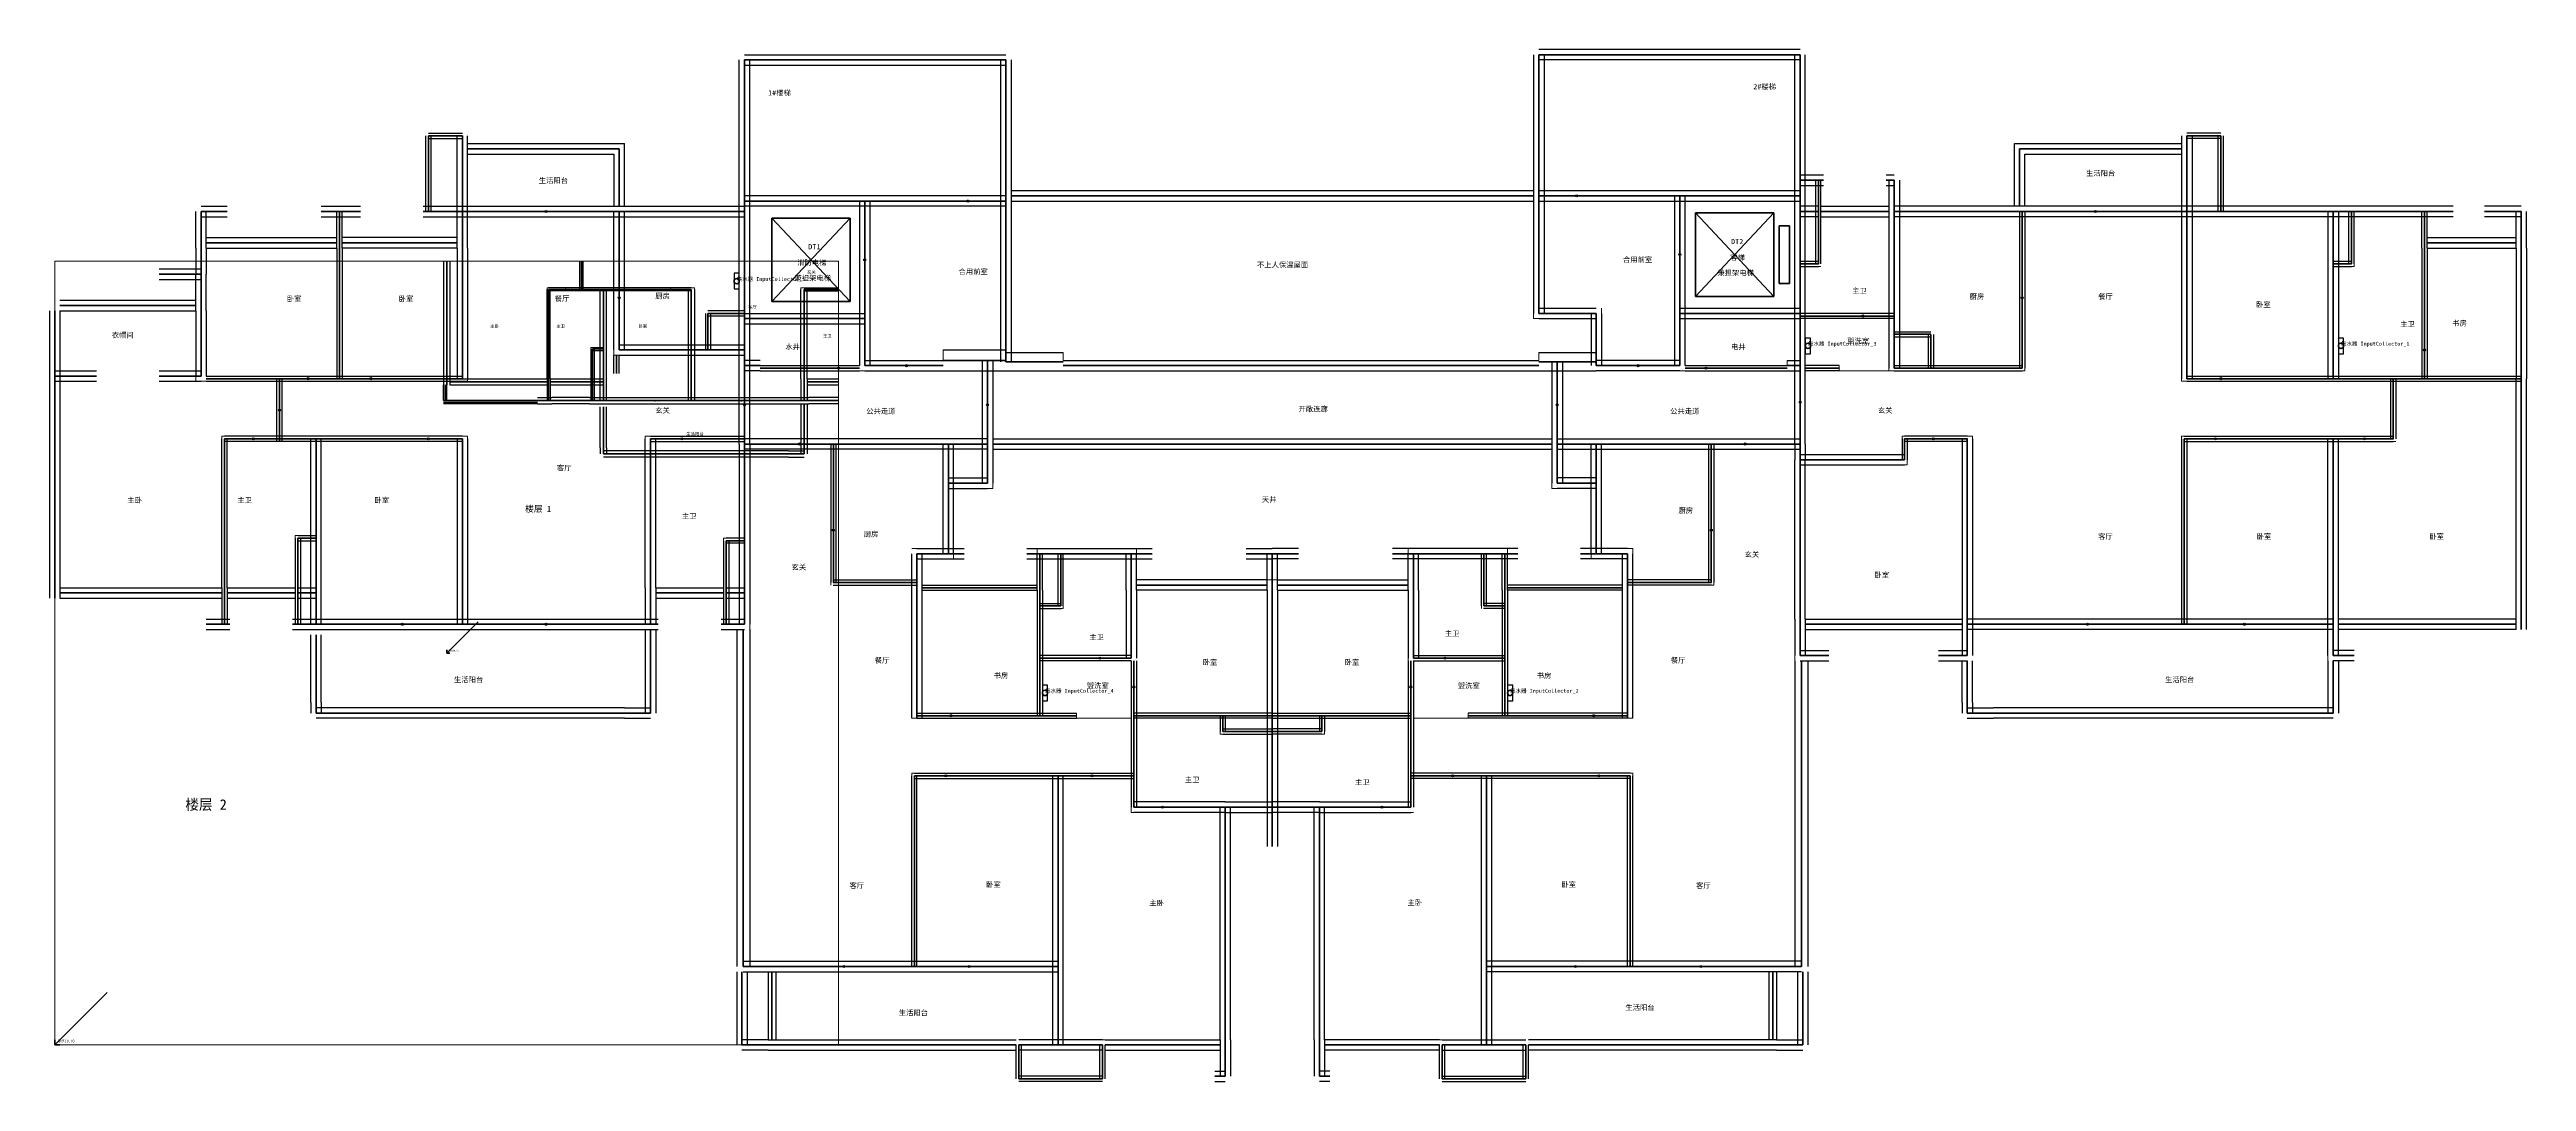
# Paper-space layout '楼层 2' of a CAD drawing. Header units: metres. Extents: x -2 to 946, y -14 to 381.
# The model-space entities are those that its viewports show. They can reach past a viewport. Long polylines and large blocks are cut down to what shows.
import ezdxf

# ---------------------------------------------------------------- set-up
doc = ezdxf.new("R2010")
doc.units = ezdxf.units.M
for name, color, linetype in [('COLLECTORS', 6, 'Continuous'), ('DOORS', 2, 'Continuous'), ('HEATING_PIPES', 5, 'Continuous'), ('ROOMS', 4, 'Continuous'), ('TEXT', 7, 'Continuous'), ('WALLS', 1, 'Continuous')]:
    doc.layers.add(name, color=color, linetype=linetype)

# ---------------------------------------------------------------- blocks, each defined once
blk = doc.blocks.new('FLOOR_2')
at = {"color": 2, "lineweight": 35}
for q in [(0, 2), (2, 0)]:
    blk.add_line((0, 0), q, dxfattribs=at)
at = {"layer": 'COLLECTORS', "lineweight": 25}
for p, q in [((262, 295.34), (260.01, 295.34)), ((260.01, 295.34), (260.01, 289.34)), ((262, 289.34), (262, 295.34)), ((260.01, 289.34), (262, 289.34)), ((671.99, 270.57), (670, 270.57)), ((670, 270.57), (670, 264.57)), ((671.99, 264.57), (671.99, 270.57)), ((875.99, 270.57), (874, 270.57)), ((874, 270.57), (874, 264.57)), ((875.99, 264.57), (875.99, 270.57)), ((670, 264.57), (671.99, 264.57)), ((874, 264.57), (875.99, 264.57)), ((379.99, 137.71), (378, 137.71)), ((378, 137.71), (378, 131.72)), ((379.99, 131.72), (379.99, 137.71)), ((557.99, 137.71), (556, 137.71)), ((556, 137.71), (556, 131.72)), ((557.99, 131.72), (557.99, 137.71)), ((378, 131.72), (379.99, 131.72)), ((556, 131.72), (557.99, 131.72))]:
    blk.add_line(p, q, dxfattribs=at)
at = {"layer": 'COLLECTORS', "lineweight": 35}
for centre in [(261, 292.34), (671, 267.57), (875, 267.57), (379, 134.72), (557, 134.72)]:
    blk.add_circle(centre, 1, dxfattribs=at)
at = {"layer": 'DOORS', "color": 2, "lineweight": 35}
for p, q in [((359.98, 323), (338.98, 323)), ((572, 325), (593, 325)), ((170, 319), (206, 319)), ((622, 291.5), (622, 313.5)), ((802, 319), (760, 319)), ((310, 311.47), (310, 289.47)), ((216, 270), (216, 302)), ((753, 302), (753, 270)), ((700, 279), (684, 279)), ((907, 274), (907, 258)), ((264, 234), (264, 256)), ((292, 259), (308, 259)), ((314.01, 260), (338.01, 260)), ((357, 256), (357, 234)), ((575, 256), (575, 234)), ((618.01, 260), (594.01, 260)), ((624, 259), (640, 259)), ((668, 235), (668, 257)), ((86, 234), (86, 252)), ((88, 255), (106, 255)), ((112, 255), (130, 255)), ((820, 255), (838, 255)), ((84, 232), (68, 232)), ((152, 232), (134, 232)), ((232, 232), (248, 232)), ((296, 230), (274, 230)), ((636, 230), (658, 230)), ((728, 232), (710, 232)), ((818, 232), (836, 232)), ((875, 232), (893, 232)), ((298, 213), (298, 181)), ((634, 213), (634, 181)), ((115, 161), (151, 161)), ((164, 161), (212, 161)), ((806, 161), (750, 161)), ((856, 161), (820, 161)), ((408, 148), (392, 148)), ((413, 146), (413, 128)), ((519, 146), (519, 128)), ((524, 148), (540, 148)), ((334, 126), (352, 126)), ((598, 126), (580, 126)), ((332, 103), (350, 103)), ((388, 103), (406, 103)), ((544, 103), (526, 103)), ((600, 103), (582, 103)), ((432, 91), (416, 91)), ((500, 91), (516, 91)), ((278, 30), (326, 30)), ((332, 30), (368, 30)), ((600, 30), (564, 30)), ((654, 30), (606, 30))]:
    blk.add_line(p, q, dxfattribs=at)
at = {"layer": 'DOORS', "color": 2}
for centre in [(349.48, 323), (582.5, 325), (188, 319), (781, 319), (310, 300.47), (622, 302.5), (216, 286), (753, 286), (692, 279), (907, 266), (300, 259), (326.01, 260), (606.01, 260), (632, 259), (97, 255), (121, 255), (829, 255), (86, 243), (264, 245), (357, 245), (575, 245), (668, 246), (76, 232), (143, 232), (240, 232), (285, 230), (647, 230), (719, 232), (827, 232), (884, 232), (298, 197), (634, 197), (133, 161), (188, 161), (778, 161), (838, 161), (400, 148), (532, 148), (413, 137), (519, 137), (343, 126), (589, 126), (341, 103), (397, 103), (535, 103), (591, 103), (424, 91), (508, 91), (302, 30), (350, 30), (582, 30), (630, 30)]:
    blk.add_circle(centre, 0.4, dxfattribs=at)
at = {"layer": 'HEATING_PIPES', "lineweight": 30}
blk.add_line((0, 0), (20, 20), dxfattribs=at)
at = {"layer": 'ROOMS', "color": 4, "lineweight": 20}
for points in [[(266, 325), (362, 325), (362, 375), (266, 375)], [(570, 377), (666, 377), (666, 327), (570, 327)], [(214, 321), (214, 341), (158, 341), (158, 321)], [(754, 341), (814, 341), (814, 321), (754, 321)], [(568, 262), (568, 265), (588, 265), (588, 278), (565.99, 278), (566, 323), (366, 323.02), (366, 265), (386, 265), (386, 262)], [(569.99, 282), (570, 323), (620, 323), (620, 262), (592, 262), (592, 282)], [(624, 282), (666, 282), (666, 323), (624, 323)], [(624, 282), (666, 282), (666, 323), (624, 323)], [(624, 282), (666, 282), (666, 323), (624, 323)], [(87, 233), (158, 233), (158, 163), (226, 163), (226, 233), (262, 233), (262, 264), (214, 264), (214, 317), (158, 317), (158, 254), (87, 254)], [(87, 233), (158, 233), (158, 163), (226, 163), (226, 233), (262, 233), (262, 264), (214, 264), (214, 317), (158, 317), (158, 254), (87, 254)], [(87, 233), (158, 233), (158, 163), (226, 163), (226, 233), (262, 233), (262, 264), (214, 264), (214, 317), (158, 317), (158, 254), (87, 254)], [(218, 268), (218, 317), (262, 317), (262, 268)], [(308, 280), (308, 321), (266, 321), (266, 280)], [(308, 280), (308, 321), (266, 321), (266, 280)], [(308, 280), (308, 321), (266, 321), (266, 280)], [(340, 262), (340, 266), (362, 266), (362, 321), (312, 321), (312, 262)], [(814, 163), (814, 233), (894, 233), (894, 254), (814, 254), (814, 317), (754, 317), (754, 258), (670, 258), (670, 226), (707, 226), (707, 233), (734, 233), (734, 163)], [(814, 163), (814, 233), (894, 233), (894, 254), (814, 254), (814, 317), (754, 317), (754, 258), (670, 258), (670, 226), (707, 226), (707, 233), (734, 233), (734, 163)], [(814, 163), (814, 233), (894, 233), (894, 254), (814, 254), (814, 317), (754, 317), (754, 258), (670, 258), (670, 226), (707, 226), (707, 233), (734, 233), (734, 163)], [(675.98, 317), (702, 317), (702, 280), (670, 280), (670, 298), (675.99, 298)], [(706, 260), (706, 317), (752, 317), (752, 260)], [(870, 256), (870, 317), (818, 317), (818, 256)], [(874, 256), (906, 256), (906, 317), (880, 317), (880, 298), (874, 298)], [(108, 256), (108, 305), (58, 305), (58, 256)], [(154, 256), (154, 305), (110, 305), (110, 256)], [(942, 256), (942, 305), (908, 305), (908, 256)], [(2, 281), (54, 281), (54, 254), (85, 254), (85, 233), (64, 233), (64, 175), (2, 175)], [(2, 281), (54, 281), (54, 254), (85, 254), (85, 233), (64, 233), (64, 175), (2, 175)], [(270.01, 260), (308, 260), (308, 276), (266, 276), (266, 262), (270.01, 262)], [(663, 260), (663, 262), (666, 262), (666, 278), (624, 278), (624, 260)], [(702, 258), (702, 278), (670, 278), (670, 260), (682.9, 260), (682.9, 258)], [(355, 232), (355, 258), (266, 258), (266, 232)], [(359, 258), (573, 258), (573, 232), (359, 232)], [(577, 258), (666, 258), (666, 232), (577, 232)], [(896, 254), (942, 254), (942, 163), (874, 163), (874, 231), (896, 231)], [(92, 175), (92, 195), (98, 195), (98, 231), (66, 231), (66, 175)], [(154, 163), (154, 231), (102, 231), (102, 163)], [(230, 231), (262, 231), (262, 194), (256, 194), (256, 175), (230, 175)], [(297, 176), (297, 228), (266, 228), (266, 32), (328, 32), (328, 104), (412, 104), (412, 125), (328, 125), (328, 176)], [(297, 176), (297, 228), (266, 228), (266, 32), (328, 32), (328, 104), (412, 104), (412, 125), (328, 125), (328, 176)], [(297, 176), (297, 228), (266, 228), (266, 32), (328, 32), (328, 104), (412, 104), (412, 125), (328, 125), (328, 176)], [(328, 190), (340, 190), (340, 228), (299, 228), (299, 178), (328, 178)], [(588, 186), (588, 213), (573, 213), (573, 228), (359, 228), (359, 213), (344, 213), (344, 186), (332, 186), (332, 176), (376, 176), (376, 190), (414, 190), (414, 178), (518, 178), (518, 190), (556, 190), (556, 176), (600, 176), (600, 186)], [(666, 32), (666, 228), (635, 228), (635, 176), (604, 176), (604, 125), (520, 125), (520, 104), (604, 104), (604, 32)], [(666, 32), (666, 228), (635, 228), (635, 176), (604, 176), (604, 125), (520, 125), (520, 104), (604, 104), (604, 32)], [(666, 32), (666, 228), (635, 228), (635, 176), (604, 176), (604, 125), (520, 125), (520, 104), (604, 104), (604, 32)], [(633, 178), (633, 228), (592, 228), (592, 190), (604, 190), (604, 178)], [(670, 222), (709, 222), (709, 231), (730, 231), (730, 163), (670, 163)], [(816, 163), (870, 163), (870, 231), (816, 231)], [(378, 167), (386, 167), (386, 186), (410, 186), (410, 149), (378, 149)], [(546, 167), (546, 186), (522, 186), (522, 149), (554, 149), (554, 167)], [(376, 127), (376, 174), (332, 174), (332, 127)], [(414, 127), (464, 127), (464, 174), (414, 174)], [(518, 127), (518, 174), (468, 174), (468, 127)], [(556, 127), (600, 127), (600, 174), (556, 174)], [(102, 129), (226, 129), (226, 159), (102, 159)], [(734, 129), (870, 129), (870, 159), (734, 159)], [(412, 125), (412, 147), (378, 147), (378, 127), (391, 127), (391, 125)], [(519.95, 147), (554, 147), (554, 127), (541, 127), (541, 125), (519.95, 125)], [(414, 125), (445.98, 125), (446, 119), (464, 119), (464, 93), (414, 93)], [(468, 119), (486, 119), (486.02, 125), (518, 125), (518, 93), (468, 93)], [(330, 32), (382, 32), (382, 102), (330, 102)], [(386, 2), (446, 2), (446, 89), (412, 89), (412, 102), (386, 102)], [(520, 102), (546, 102), (546, 2), (486, 2), (486, 89), (520, 89)], [(602, 32), (602, 102), (550, 102), (550, 32)], [(382, 2), (382, 28), (276, 28), (276, 2)], [(656, 2), (656, 28), (550, 28), (550, 2)]]:
    blk.add_lwpolyline(points, dxfattribs=at)
at = {"layer": 'WALLS', "lineweight": 25}
for p, q in [((668, 381), (568, 381)), ((262, 323), (262, 377)), ((264, 379), (364, 379)), ((264, 375), (364, 375)), ((266, 323), (266, 377)), ((362, 377), (362, 323)), ((366, 377), (366, 323)), ((566, 379), (566, 325)), ((668, 377), (568, 377)), ((570, 379), (570, 325)), ((666, 331), (666, 379)), ((670, 331), (670, 379)), ((142, 319), (142, 348)), ((143, 349), (156, 349)), ((143, 347), (156, 347)), ((144, 319), (144, 348)), ((154, 319), (154, 348)), ((158, 319), (158, 348)), ((158, 345), (218, 345)), ((218, 321), (218, 345)), ((750, 345), (814, 345)), ((750, 321), (750, 345)), ((814, 348), (814, 319)), ((829, 349), (816, 349)), ((829, 347), (816, 347)), ((818, 348), (818, 319)), ((828, 319), (828, 348)), ((830, 319), (830, 348)), ((158, 341), (214, 341)), ((214, 341), (214, 321)), ((668, 333), (674.98, 333)), ((674.98, 333), (677, 333)), ((701, 333), (704, 333)), ((754, 341), (814, 341)), ((754, 321), (754, 341)), ((262, 319), (262, 323)), ((310, 325), (264, 325)), ((266, 319), (266, 323)), ((308, 322.95), (308, 278)), ((364, 325), (310, 325)), ((312, 322.95), (312, 278)), ((362, 323), (362, 262)), ((366, 327.02), (566, 327.01)), ((366, 323.02), (566, 323)), ((366, 323), (366, 262)), ((566, 325), (565.99, 280)), ((568, 327), (622, 327)), ((568, 323), (622, 323)), ((570, 325), (569.99, 280)), ((620, 280), (620, 324.65)), ((622, 327), (668, 327)), ((622, 323), (668, 323)), ((624, 280), (624, 324.65)), ((666, 325), (666, 331)), ((666, 319), (666, 325.07)), ((668, 329), (674.98, 329)), ((670, 325), (670, 331)), ((670, 319), (670, 325.07)), ((673.98, 319), (673.98, 331)), ((674.98, 329), (677, 329)), ((675.98, 319), (675.98, 331)), ((701, 329), (704, 329)), ((702, 331), (702, 319)), ((706, 331), (706, 319)), ((54, 305), (54, 319)), ((56, 321), (66, 321)), ((56, 317), (66, 317)), ((58, 305), (58, 319)), ((102, 321), (109, 321)), ((102, 317), (109, 317)), ((108, 305), (108, 319)), ((109, 321), (117, 321)), ((109, 317), (117, 317)), ((110, 305), (110, 319)), ((141, 321), (143, 321)), ((141, 317), (143, 317)), ((143, 321), (156, 321)), ((143, 317), (156, 317)), ((154, 305), (154, 319)), ((156, 321), (216, 321)), ((156, 317), (216, 317)), ((158, 305), (158, 319)), ((214, 266), (214, 319)), ((216, 321), (264, 321)), ((216, 317), (264, 317)), ((218, 266), (218, 319)), ((262, 280), (262, 319)), ((310, 321), (264, 321)), ((266, 280), (266, 319)), ((364, 321), (310, 321)), ((666, 299), (666, 319)), ((674.98, 321), (668, 321)), ((674.98, 317), (668, 317)), ((670, 299), (670, 319)), ((673.99, 298.95), (673.98, 319)), ((675.99, 298.95), (675.98, 319)), ((676, 321), (702, 321)), ((676, 317), (702, 317)), ((702, 319), (702, 279)), ((753, 321), (704, 321)), ((753, 317), (704, 317)), ((706, 319), (706, 279)), ((752, 319), (752, 259)), ((816, 321), (753, 321)), ((816, 317), (753, 317)), ((754, 319), (754, 259)), ((814, 319), (814, 255)), ((829, 321), (816, 321)), ((829, 317), (816, 317)), ((818, 319), (818, 255)), ((872, 321), (829, 321)), ((872, 317), (829, 317)), ((870, 319), (870, 299)), ((879, 321), (872, 321)), ((879, 317), (872, 317)), ((874, 319), (874, 299)), ((878, 298.99), (878, 319)), ((907, 321), (879, 321)), ((907, 317), (879, 317)), ((880, 298.99), (880, 319)), ((906, 305), (906, 319)), ((918, 321), (907, 321)), ((918, 317), (907, 317)), ((908, 305), (908, 319)), ((944, 321), (930, 321)), ((944, 317), (930, 317)), ((942, 305), (942, 319)), ((946, 305), (946, 319)), ((54, 305), (54, 295)), ((58, 309), (108, 309)), ((58, 305), (58, 295)), ((58, 305), (108, 305)), ((108, 305), (108, 255)), ((154, 309), (110, 309)), ((110, 305), (110, 255)), ((154, 305), (110, 305)), ((154, 305), (154.01, 255)), ((158, 305), (158.01, 255)), ((906, 305), (906, 255)), ((908, 309), (942, 309)), ((908, 305), (908, 255)), ((908, 305), (942, 305)), ((942, 305), (942, 255)), ((946, 305), (946, 255)), ((40, 297), (56, 297)), ((54, 281), (54, 295)), ((58, 281), (58, 295)), ((666, 280), (666, 299)), ((668, 300), (674.99, 300)), ((668, 298), (674.99, 298)), ((670, 280), (670, 299)), ((870, 299), (870, 255)), ((872, 300), (879, 300)), ((872, 298), (879, 298)), ((874, 299), (874, 255)), ((2, 285), (54, 285)), ((40, 293), (56, 293)), ((-2, 281), (-2, 256)), ((2, 281), (2, 256)), ((2, 281), (54, 281)), ((54, 281), (54, 256)), ((58, 281), (58, 256)), ((249, 280), (249, 266.19)), ((264, 281), (250, 281)), ((264, 279), (250, 279)), ((251, 280), (251, 266.19)), ((262, 278), (262, 280)), ((262, 266), (262, 278)), ((264, 280), (309.77, 280)), ((264, 276), (309.77, 276)), ((266, 278), (266, 280)), ((266, 266), (266, 278)), ((308, 278), (308, 260)), ((312, 278), (312, 260)), ((568, 282), (590, 282)), ((568, 278), (590, 278)), ((588, 280), (588, 261.5)), ((592, 280), (592, 261.5)), ((620, 260), (620, 280)), ((622, 282), (668, 282)), ((622, 278), (668, 278)), ((624, 260), (624, 280)), ((666, 279), (666, 280)), ((666, 260), (666, 279)), ((704, 280), (668, 280)), ((704, 278), (668, 278)), ((670, 279), (670, 280)), ((670, 260), (670, 279)), ((702, 279), (702, 272)), ((706, 279), (706, 272)), ((216, 268), (250, 268)), ((250, 268), (264, 268)), ((262, 260), (262, 266)), ((266, 260), (266, 266)), ((340, 266), (357, 266)), ((357, 266), (364, 266)), ((702, 272), (702, 259)), ((704, 273), (718.01, 273)), ((704, 271), (718.01, 271)), ((706, 272), (706, 259)), ((717.01, 271.89), (717.01, 258.89)), ((719.01, 271.89), (719.01, 258.89)), ((-2, 256), (-2, 171)), ((0, 258), (16, 258)), ((2, 256), (2, 171)), ((40, 258), (56, 258)), ((58, 256), (86, 256)), ((86, 256), (109, 256)), ((109, 256), (156.01, 256)), ((214, 257), (214, 264)), ((216, 257), (216, 264)), ((216, 264), (250, 264)), ((250, 264), (264, 264)), ((262, 232), (262, 260)), ((270.01, 262), (264, 262)), ((270.01, 258), (264, 258)), ((266, 232), (266, 260)), ((270.01, 260), (308.01, 260)), ((270.01, 258), (308.01, 258)), ((310, 262), (340, 262)), ((310, 258), (340, 258)), ((340, 258), (357, 258)), ((355, 262), (355, 230)), ((357, 258), (364, 258)), ((359, 262), (359, 230)), ((362, 262), (362, 261.5)), ((364, 265), (386, 265)), ((364, 258), (386, 258)), ((366, 262), (366, 261.5)), ((386, 262), (568, 262)), ((386, 258), (568, 258)), ((568, 265), (575, 265)), ((568, 258), (575, 258)), ((573, 261.5), (573, 230)), ((575, 265), (590, 265)), ((575, 258), (590, 258)), ((577, 261.5), (577, 230)), ((588, 261.5), (588, 260)), ((622, 262), (590, 262)), ((622, 258), (590, 258)), ((592, 261.5), (592, 260)), ((624, 260), (663, 260)), ((624, 258), (663, 258)), ((663, 262), (668, 262)), ((663, 258), (668, 258)), ((666, 230), (666, 260)), ((670, 230), (670, 260)), ((683, 260), (670, 260)), ((683, 258), (670, 258)), ((704, 260), (718.01, 260)), ((704, 258), (718.01, 258)), ((718.01, 260), (753.02, 260)), ((718.01, 258), (753.02, 258)), ((816, 256), (872, 256)), ((872, 256), (895, 256)), ((895, 256), (907, 256)), ((907, 256), (944, 256)), ((0, 254), (16, 254)), ((40, 254), (56, 254)), ((58, 254), (86, 254)), ((85, 232), (85, 255)), ((86, 254), (109, 254)), ((87, 232), (87, 255)), ((109, 254), (156.01, 254)), ((816, 254), (872, 254)), ((872, 254), (895, 254)), ((894, 254.96), (894, 231.96)), ((895, 254), (907, 254)), ((896, 254.96), (896, 231.96)), ((907, 254), (944, 254)), ((942, 159), (942, 255)), ((946, 159), (946, 255)), ((64, 175), (64, 232)), ((86, 233), (65, 233)), ((86, 231), (65, 231)), ((66, 175), (66, 232)), ((85, 231), (85, 232)), ((100, 233), (86, 233)), ((100, 231), (86, 231)), ((87, 231), (87, 232)), ((98, 194), (98, 232)), ((156, 233), (100, 233)), ((156, 231), (100, 231)), ((102, 194), (102, 232)), ((154, 232), (154, 161)), ((158, 232), (158, 161)), ((226, 175), (226, 232)), ((228, 233), (264, 233)), ((228, 231), (264, 231)), ((230, 175), (230, 232)), ((262, 230), (262, 232)), ((262, 230), (262, 193)), ((298, 232), (264, 232)), ((298, 228), (264, 228)), ((266, 230), (266, 232)), ((266, 230), (266, 193)), ((297, 230), (297, 177)), ((342, 232), (298, 232)), ((342, 228), (298, 228)), ((299, 230), (299, 177)), ((340, 215), (340, 230)), ((357, 232), (342, 232)), ((357, 228), (342, 228)), ((344, 215), (344, 230)), ((355, 230), (355, 215)), ((359, 232), (573, 232)), ((359, 230), (359, 215)), ((359, 228), (573, 228)), ((573, 230), (573, 215)), ((575, 232), (590, 232)), ((575, 228), (590, 228)), ((577, 230), (577, 215)), ((588, 215), (588, 230)), ((590, 232), (634, 232)), ((590, 228), (634, 228)), ((592, 215), (592, 230)), ((633, 230), (633, 177)), ((634, 232), (668, 232)), ((634, 228), (668, 228)), ((635, 230), (635, 177)), ((666, 230), (666, 224)), ((670, 230), (670, 224)), ((707, 232.07), (707, 223.99)), ((732.11, 233), (708, 233)), ((732.11, 231), (708, 231)), ((709, 232.07), (709, 223.99)), ((730, 232), (730, 161)), ((734, 232), (734, 161)), ((814, 232.01), (814, 161)), ((815, 233), (872, 233)), ((815, 231), (872, 231)), ((816, 232.01), (816, 161)), ((870, 161), (870, 232)), ((872, 233), (895, 233)), ((872, 231), (895, 231)), ((874, 161), (874, 232)), ((666, 163), (666, 224)), ((668, 226), (708, 226)), ((668, 222), (708, 222)), ((670, 163), (670, 224)), ((340, 188), (340, 215)), ((342.14, 217), (357, 217)), ((342.14, 213), (357, 213)), ((344, 188), (344, 215)), ((590, 217), (575, 217)), ((590, 213), (575, 213)), ((588, 188), (588, 215)), ((592, 188), (592, 215)), ((92, 194), (92, 173)), ((93, 195), (100, 195)), ((93, 193), (100, 193)), ((94, 194), (94, 173)), ((98, 173), (98, 194)), ((102, 173), (102, 194)), ((256, 193), (256, 173)), ((264, 194), (257, 194)), ((264, 192), (257, 192)), ((258, 193), (258, 173)), ((262, 193), (262, 173)), ((266, 193), (266, 173)), ((330, 190), (342, 190)), ((342, 190), (348, 190)), ((372, 190), (377, 190)), ((377, 190), (385, 190)), ((385, 190), (412, 190)), ((412, 190), (420, 190)), ((456, 190), (466, 190)), ((476, 190), (466, 190)), ((520, 190), (512, 190)), ((547, 190), (520, 190)), ((555, 190), (547, 190)), ((559.98, 190), (555, 190)), ((590, 190), (583.98, 190)), ((602, 190), (590, 190)), ((328, 177), (328, 188)), ((330, 186), (342, 186)), ((332, 177), (332, 188)), ((342, 186), (348, 186)), ((372, 186), (377, 186)), ((376, 174), (376, 188)), ((377, 186), (385, 186)), ((378, 174), (378, 188)), ((384, 168), (384, 188)), ((385, 186), (412, 186)), ((386, 168), (386, 188)), ((410, 174), (410, 188)), ((412, 186), (420, 186)), ((414, 174), (414, 188)), ((456, 186), (466, 186)), ((464, 174), (464, 188)), ((476, 186), (466, 186)), ((468, 174), (468, 188)), ((520, 186), (512, 186)), ((518, 174), (518, 188)), ((547, 186), (520, 186)), ((522, 174), (522, 188)), ((546, 168), (546, 188)), ((555, 186), (547, 186)), ((548, 168), (548, 188)), ((554, 174), (554, 188)), ((559.98, 186), (555, 186)), ((556, 174), (556, 188)), ((590, 186), (583.98, 186)), ((602, 186), (590, 186)), ((600, 177), (600, 188)), ((604, 177), (604, 188)), ((2, 175), (64, 175)), ((2, 171), (64, 171)), ((64, 175), (64, 161)), ((66, 175), (92, 175)), ((66, 175), (66, 161)), ((66, 171), (92, 171)), ((92, 173), (92, 161)), ((93, 175), (100, 175)), ((93, 171), (100, 171)), ((94, 173), (94, 161)), ((98, 161), (98, 173)), ((102, 161), (102, 173)), ((226, 175), (226, 161)), ((230, 175), (256, 175)), ((230, 175), (230, 161)), ((230, 171), (256, 171)), ((256, 173), (256, 161)), ((256.95, 175), (264, 175)), ((256.95, 171), (264, 171)), ((258, 173), (258, 161)), ((262, 173), (262, 161)), ((266, 173), (266, 161)), ((297.92, 178), (330, 178)), ((297.92, 176), (330, 176)), ((328, 126), (328, 177)), ((332, 126), (332, 177)), ((332, 176), (376, 176)), ((332, 174), (376, 174)), ((376, 174), (376, 168)), ((378, 174), (378, 168)), ((410, 174), (410, 148)), ((464, 178), (414, 178)), ((414, 174), (414, 148)), ((464, 174), (414, 174)), ((464, 174), (464, 126)), ((468, 178), (518, 178)), ((468, 174), (468, 126)), ((468, 174), (518, 174)), ((518, 174), (518, 148)), ((522, 174), (522, 148)), ((554, 174), (554, 168)), ((600, 176), (556, 176)), ((556, 174), (556, 168)), ((600, 174), (556, 174)), ((600, 126), (600, 177)), ((634.08, 178), (602, 178)), ((634.08, 176), (602, 176)), ((604, 126), (604, 177)), ((58, 163), (65, 163)), ((65, 163), (67, 163)), ((91, 163), (93, 163)), ((93, 163), (100, 163)), ((100, 163), (156, 163)), ((156, 163), (228, 163)), ((228, 163), (231, 163)), ((255, 163), (257, 163)), ((257, 163), (264, 163)), ((376, 168), (376, 148)), ((377.02, 169), (385.12, 169)), ((377.02, 167), (385.12, 167)), ((378, 168), (378, 148)), ((554.98, 169), (546.88, 169)), ((554.98, 167), (546.88, 167)), ((554, 168), (554, 148)), ((556, 168), (556, 148)), ((666, 163), (666, 149)), ((670, 163), (730, 163)), ((670, 163), (670, 149)), ((815, 163), (732, 163)), ((872, 163), (815, 163)), ((942, 163), (874, 163)), ((58, 159), (65, 159)), ((65, 159), (67, 159)), ((91, 159), (93, 159)), ((93, 159), (100, 159)), ((98, 131), (98, 157)), ((100, 159), (156, 159)), ((102, 131), (102, 157)), ((156, 159), (228, 159)), ((226, 159), (226, 131)), ((228, 159), (231, 159)), ((229.99, 159), (230, 131)), ((255, 159), (257, 159)), ((257, 159), (264, 159)), ((261, 159), (261, 30)), ((266, 159), (266, 30)), ((670, 159), (730, 159)), ((730, 161), (730, 149)), ((815, 159), (732, 159)), ((734, 161), (734, 149)), ((872, 159), (815, 159)), ((870, 149), (870, 161)), ((874, 149), (874, 161)), ((942, 159), (874, 159)), ((376, 148), (376, 126)), ((412, 149), (377, 149)), ((412, 147), (377, 147)), ((378, 148), (378, 126)), ((412, 147), (412, 126)), ((414, 147), (414, 126)), ((518, 147), (518, 126)), ((520, 149), (555, 149)), ((520, 147), (520, 126)), ((520, 147), (555, 147)), ((554, 148), (554, 126)), ((556, 148), (556, 126)), ((666, 147), (666, 30)), ((668, 151), (679, 151)), ((668, 147), (679, 147)), ((671, 147), (671, 30)), ((721, 151), (732, 151)), ((721, 147), (732, 147)), ((730, 131), (730, 147)), ((734, 131), (734, 147)), ((870, 147), (870, 131)), ((880, 151), (872, 151)), ((880, 147), (872, 147)), ((874, 147), (874, 131)), ((98, 131), (98, 127)), ((110, 129), (100, 129)), ((110, 125), (100, 125)), ((102, 131), (102, 127)), ((218, 129), (110, 129)), ((218, 125), (110, 125)), ((218, 129), (228, 129)), ((218, 125), (228, 125)), ((226, 131), (226, 127)), ((230, 131), (230, 127)), ((328, 125), (328, 126)), ((330, 127), (377, 127)), ((330, 125), (377, 125)), ((332, 125), (332, 126)), ((377, 127), (391, 127)), ((377, 125), (391, 125)), ((412, 126), (412, 103)), ((446.98, 127), (412.96, 127)), ((446.98, 125), (412.96, 125)), ((414, 126), (414, 103)), ((445.98, 126.03), (446, 119.92)), ((466, 127), (446.98, 127)), ((466, 125), (446.98, 125)), ((447.98, 126.04), (448, 119.92)), ((464, 126), (464, 120)), ((466.21, 127), (485.02, 127)), ((466.21, 125), (485.02, 125)), ((468, 126), (468, 120)), ((484.02, 126.04), (484, 119.92)), ((485.02, 127), (519.04, 127)), ((485.02, 125), (519.04, 125)), ((486.02, 126.03), (486, 119.92)), ((518, 126), (518, 103)), ((520, 126), (520, 103)), ((555, 127), (541, 127)), ((555, 125), (541, 125)), ((602, 127), (555, 127)), ((602, 125), (555, 125)), ((600, 125), (600, 126)), ((604, 125), (604, 126)), ((730, 131), (730, 127)), ((732, 129), (742, 129)), ((732, 125), (742, 125)), ((734, 131), (734, 127)), ((862, 129), (742, 129)), ((862, 125), (742, 125)), ((872, 129), (862, 129)), ((872, 125), (862, 125)), ((870, 131), (870, 127)), ((874, 131), (874, 127)), ((447, 121), (466, 121)), ((447, 119), (466, 119)), ((464, 120), (464, 91)), ((485, 121), (466, 121)), ((485, 119), (466, 119)), ((468, 120), (468, 91)), ((328, 30), (328, 103)), ((329, 104), (384, 104)), ((329, 102), (384, 102)), ((330, 30), (330, 103)), ((382, 30), (382, 103)), ((384, 104), (413, 104)), ((384, 102), (413, 102)), ((386, 30), (386, 103)), ((412, 103), (412, 91)), ((414, 103), (414, 91)), ((518, 103), (518, 91)), ((548, 104), (519, 104)), ((548, 102), (519, 102)), ((520, 103), (520, 91)), ((546, 30), (546, 103)), ((603, 104), (548, 104)), ((603, 102), (548, 102)), ((550, 30), (550, 103)), ((602, 30), (602, 103)), ((604, 30), (604, 103)), ((448, 93), (413, 93)), ((448, 89), (413, 89)), ((446, 2), (446, 91)), ((447.82, 93), (466, 93)), ((447.82, 89), (466, 89)), ((450, 2), (450, 91)), ((464, 91), (464, 76)), ((484.18, 93), (466, 93)), ((484.18, 89), (466, 89)), ((468, 91), (468, 76)), ((482, 2), (482, 91)), ((484, 93), (519, 93)), ((484, 89), (519, 89)), ((486, 2), (486, 91)), ((263.5, 32), (329, 32)), ((329, 32), (384, 32)), ((382, 0), (382, 30)), ((386, 0), (386, 30)), ((546, 0), (546, 30)), ((603, 32), (548, 32)), ((550, 0), (550, 30)), ((668.5, 32), (603, 32)), ((261, 28), (261, 0)), ((263.5, 28), (329, 28)), ((265, 28), (265, 0)), ((273, 28), (272.99, 2)), ((276, 28), (276, 2)), ((329, 28), (384, 28)), ((603, 28), (548, 28)), ((668.5, 28), (603, 28)), ((656, 28), (656, 2)), ((659, 28), (659.01, 2)), ((667, 28), (667, 0)), ((671, 28), (671, 0)), ((273, 2), (263, 2)), ((273, 2), (368, 2)), ((368, -12.99), (368, 0)), ((384, 2), (369, 2)), ((370, -12.99), (370, 0)), ((401, 2), (384, 2)), ((400, -13), (400, 0)), ((402, 2), (446, 2)), ((402, -13), (402, 0)), ((446, 2), (446, -12)), ((450, 2), (450, -12)), ((482, 2), (482, -12)), ((530, 2), (486, 2)), ((486, 2), (486, -12)), ((530, -13), (530, 0)), ((531, 2), (548, 2)), ((532, -13), (532, 0)), ((548, 2), (563, 2)), ((562, -12.99), (562, 0)), ((659.01, 2), (564, 2)), ((564, -12.99), (564, 0)), ((659, 2), (669, 2)), ((273, -2), (263, -2)), ((273, -2), (368, -2)), ((384, -2), (369, -2)), ((401, -2), (384, -2)), ((402, -2), (446, -2)), ((530, -2), (486, -2)), ((531, -2), (548, -2)), ((548, -2), (563, -2)), ((659.01, -2), (564, -2)), ((659, -2), (669, -2)), ((401, -12), (369, -12)), ((401, -14), (369, -14)), ((444, -10), (448, -10)), ((444, -14), (448, -14)), ((488, -10), (484, -10)), ((488, -14), (484, -14)), ((531, -12), (563, -12)), ((531, -14), (563, -14))]:
    blk.add_line(p, q, dxfattribs=at)
at = {"layer": 'WALLS', "lineweight": 40}
for p, q in [((264, 323), (264, 377)), ((264, 377), (364, 377)), ((364, 377), (364, 323)), ((568, 379), (568, 325)), ((668, 379), (568, 379)), ((668, 331), (668, 379)), ((143, 348), (156, 348)), ((143, 319), (143, 348)), ((156, 319), (156, 348)), ((158, 343), (216, 343)), ((216, 321), (216, 343)), ((752, 343), (814, 343)), ((752, 321), (752, 343)), ((816, 348), (816, 319)), ((829, 348), (816, 348)), ((829, 319), (829, 348)), ((310, 323), (264, 323)), ((264, 319), (264, 323)), ((364, 323), (310, 323)), ((310, 322.9), (310, 278)), ((364, 323), (364, 262)), ((366, 325), (566, 325)), ((568, 325), (568, 280)), ((568, 325), (622, 325)), ((622, 325), (668, 325)), ((622, 280), (622, 324.6)), ((668, 331), (675, 331)), ((668, 325), (668, 331)), ((668, 319), (668, 325)), ((675, 319), (675, 331)), ((675, 331), (677, 331)), ((701, 331), (704, 331)), ((704, 331), (704, 319)), ((56, 319), (66, 319)), ((56, 305), (56, 319)), ((102, 319), (109, 319)), ((109, 319), (117, 319)), ((109, 305), (109, 319)), ((141, 319), (143, 319)), ((143, 319), (156, 319)), ((156, 319), (216, 319)), ((156, 305), (156, 319)), ((216, 266), (216, 319)), ((216, 319), (264, 319)), ((264, 280), (264, 319)), ((668, 299), (668, 319)), ((675, 319), (668, 319)), ((675, 298.9), (675, 319)), ((676, 319), (702, 319)), ((753, 319), (704, 319)), ((704, 319), (704, 279)), ((753, 319), (753, 259)), ((816, 319), (753, 319)), ((829, 319), (816, 319)), ((816, 319), (816, 255)), ((872, 319), (829, 319)), ((879, 319), (872, 319)), ((872, 319), (872, 299)), ((879, 299), (879, 319)), ((907, 319), (879, 319)), ((918, 319), (907, 319)), ((907, 305), (907, 319)), ((944, 319), (930, 319)), ((944, 305), (944, 319)), ((56, 305), (56, 295)), ((58, 307), (108, 307)), ((109, 305), (109, 255)), ((154, 307), (110, 307)), ((156, 305), (156, 255)), ((907, 305), (907, 255)), ((908, 307), (942, 307)), ((944, 305), (944, 255)), ((40, 295), (56, 295)), ((56, 281), (56, 295)), ((668, 299), (675, 299)), ((668, 280), (668, 299)), ((872, 299), (872, 255)), ((872, 299), (879, 299)), ((0, 281), (0, 256)), ((2, 283), (54, 283)), ((56, 281), (56, 256)), ((250, 280), (250, 266.2)), ((264, 280), (250, 280)), ((264, 278), (264, 280)), ((264, 278), (309.8, 278)), ((264, 266), (264, 278)), ((310, 278), (310, 260)), ((568, 280), (590, 280)), ((590, 280), (590, 261.5)), ((622, 280), (668, 280)), ((622, 260), (622, 280)), ((668, 279), (668, 280)), ((668, 260), (668, 279)), ((704, 279), (668, 279)), ((704, 279), (704, 272)), ((216, 266), (250, 266)), ((250, 266), (264, 266)), ((264, 260), (264, 266)), ((704, 272), (704, 259)), ((704, 272), (718, 272)), ((718, 271.9), (718, 258.9)), ((0, 256), (0, 171)), ((0, 256), (16, 256)), ((40, 256), (56, 256)), ((215, 257), (215, 264)), ((264, 232), (264, 260)), ((270, 260), (264, 260)), ((270, 259), (308, 259)), ((310, 260), (340, 260)), ((340, 262), (357, 262)), ((357, 262), (364, 262)), ((357, 262), (357, 230)), ((364, 262), (364, 261.5)), ((364, 261.5), (386, 261.5)), ((386, 260), (568, 260)), ((568, 261.5), (575, 261.5)), ((575, 261.5), (590, 261.5)), ((575, 261.5), (575, 230)), ((590, 261.5), (590, 260)), ((622, 260), (590, 260)), ((624, 259), (663, 259)), ((663, 260), (668, 260)), ((668, 230), (668, 260)), ((683, 259), (670, 259)), ((704, 259), (718, 259)), ((718, 259), (753, 259)), ((58, 255), (86, 255)), ((86, 232), (86, 255)), ((86, 255), (109, 255)), ((109, 255), (156, 255)), ((816, 255), (872, 255)), ((872, 255), (895, 255)), ((895, 255), (907, 255)), ((895, 254.9), (895, 231.9)), ((907, 255), (944, 255)), ((944, 159), (944, 255)), ((86, 232), (65, 232)), ((65, 175), (65, 232)), ((86, 231), (86, 232)), ((100, 232), (86, 232)), ((100, 194), (100, 232)), ((156, 232), (100, 232)), ((156, 232), (156, 161)), ((228, 232), (264, 232)), ((228, 175), (228, 232)), ((264, 230), (264, 232)), ((298, 230), (264, 230)), ((264, 230), (264, 193)), ((342, 230), (298, 230)), ((298, 230), (298, 177)), ((342, 215), (342, 230)), ((357, 230), (342, 230)), ((357, 230), (357, 215)), ((359, 230), (573, 230)), ((575, 230), (575, 215)), ((575, 230), (590, 230)), ((590, 230), (634, 230)), ((590, 215), (590, 230)), ((634, 230), (668, 230)), ((634, 230), (634, 177)), ((668, 230), (668, 224)), ((708, 232), (708, 224)), ((732.1, 232), (708, 232)), ((732, 232), (732, 161)), ((815, 232), (872, 232)), ((815, 232), (815, 161)), ((872, 232), (895, 232)), ((872, 161), (872, 232)), ((668, 163), (668, 224)), ((668, 224), (708, 224)), ((342, 188), (342, 215)), ((342.1, 215), (357, 215)), ((590, 215), (575, 215)), ((590, 188), (590, 215)), ((93, 194), (100, 194)), ((93, 194), (93, 173)), ((100, 173), (100, 194)), ((257, 193), (257, 173)), ((264, 193), (257, 193)), ((264, 193), (264, 173)), ((330, 177), (330, 188)), ((330, 188), (342, 188)), ((342, 188), (348, 188)), ((372, 188), (377, 188)), ((377, 188), (385, 188)), ((377, 174), (377, 188)), ((385, 188), (412, 188)), ((385, 168), (385, 188)), ((412, 188), (420, 188)), ((412, 174), (412, 188)), ((456, 188), (466, 188)), ((476, 188), (466, 188)), ((466, 174), (466, 188)), ((520, 188), (512, 188)), ((547, 188), (520, 188)), ((520, 174), (520, 188)), ((547, 168), (547, 188)), ((555, 188), (547, 188)), ((560, 188), (555, 188)), ((555, 174), (555, 188)), ((590, 188), (584, 188)), ((602, 188), (590, 188)), ((602, 177), (602, 188)), ((2, 173), (64, 173)), ((65, 175), (65, 161)), ((66, 173), (92, 173)), ((93, 173), (93, 161)), ((93, 173), (100, 173)), ((100, 161), (100, 173)), ((228, 175), (228, 161)), ((230, 173), (256, 173)), ((256.9, 173), (264, 173)), ((257, 173), (257, 161)), ((264, 173), (264, 161)), ((297.9, 177), (330, 177)), ((330, 126), (330, 177)), ((332, 175), (376, 175)), ((377, 174), (377, 168)), ((412, 174), (412, 148)), ((464, 176), (414, 176)), ((466, 174), (466, 126)), ((468, 176), (518, 176)), ((520, 174), (520, 148)), ((555, 174), (555, 168)), ((600, 175), (556, 175)), ((634.1, 177), (602, 177)), ((602, 126), (602, 177)), ((377, 168), (377, 148)), ((377, 168), (385.1, 168)), ((555, 168), (546.9, 168)), ((555, 168), (555, 148)), ((668, 163), (668, 149)), ((58, 161), (65, 161)), ((65, 161), (67, 161)), ((91, 161), (93, 161)), ((93, 161), (100, 161)), ((100, 161), (156, 161)), ((100, 131), (100, 157)), ((156, 161), (228, 161)), ((228, 161), (231, 161)), ((228, 159), (228, 131)), ((255, 161), (257, 161)), ((257, 161), (264, 161)), ((263.5, 159), (263.5, 30)), ((670, 161), (730, 161)), ((815, 161), (732, 161)), ((732, 161), (732, 149)), ((872, 161), (815, 161)), ((872, 149), (872, 161)), ((942, 161), (874, 161)), ((412, 148), (377, 148)), ((377, 148), (377, 126)), ((413, 147), (413, 126)), ((519, 147), (519, 126)), ((520, 148), (555, 148)), ((555, 148), (555, 126)), ((668, 149), (679, 149)), ((668.5, 147), (668.5, 30)), ((721, 149), (732, 149)), ((732, 131), (732, 147)), ((880, 149), (872, 149)), ((872, 147), (872, 131)), ((100, 131), (100, 127)), ((110, 127), (100, 127)), ((218, 127), (110, 127)), ((218, 127), (228, 127)), ((228, 131), (228, 127)), ((330, 126), (377, 126)), ((330, 125), (330, 126)), ((377, 126), (391, 126)), ((447, 126), (412.9, 126)), ((413, 126), (413, 103)), ((447, 126.04), (447, 119.92)), ((466, 126), (447, 126)), ((466, 126), (466, 120)), ((466.2, 126), (485, 126)), ((485, 126.04), (485, 119.92)), ((485, 126), (519, 126)), ((519, 126), (519, 103)), ((555, 126), (541, 126)), ((602, 126), (555, 126)), ((602, 125), (602, 126)), ((732, 131), (732, 127)), ((732, 127), (742, 127)), ((862, 127), (742, 127)), ((872, 127), (862, 127)), ((872, 131), (872, 127)), ((447, 120), (466, 120)), ((466, 120), (466, 91)), ((485, 120), (466, 120)), ((329, 103), (384, 103)), ((329, 30), (329, 103)), ((384, 103), (413, 103)), ((384, 30), (384, 103)), ((413, 103), (413, 91)), ((519, 103), (519, 91)), ((548, 103), (519, 103)), ((603, 103), (548, 103)), ((548, 30), (548, 103)), ((603, 30), (603, 103)), ((448, 91), (413, 91)), ((447.8, 91), (466, 91)), ((448, 2), (448, 91)), ((484.2, 91), (466, 91)), ((466, 91), (466, 76)), ((484, 91), (519, 91)), ((484, 2), (484, 91)), ((263.5, 30), (329, 30)), ((329, 30), (384, 30)), ((384, 0), (384, 30)), ((603, 30), (548, 30)), ((548, 0), (548, 30)), ((668.5, 30), (603, 30)), ((263, 28), (263, 0)), ((274.5, 28), (274.5, 2)), ((657.5, 28), (657.5, 2)), ((669, 28), (669, 0)), ((273, 0), (263, 0)), ((273, 0), (368, 0)), ((369, -13), (369, 0)), ((384, 0), (369, 0)), ((401, 0), (384, 0)), ((401, -13), (401, 0)), ((402, 0), (446, 0)), ((448, 2), (448, -12)), ((484, 2), (484, -12)), ((530, 0), (486, 0)), ((531, -13), (531, 0)), ((531, 0), (548, 0)), ((548, 0), (563, 0)), ((563, -13), (563, 0)), ((659, 0), (564, 0)), ((659, 0), (669, 0)), ((401, -13), (369, -13)), ((444, -12), (448, -12)), ((488, -12), (484, -12)), ((531, -13), (563, -13))]:
    blk.add_line(p, q, dxfattribs=at)
at = {"layer": 'WALLS', "color": 5, "lineweight": 35}
for p, q in [((274.4, 316.5), (304.4, 316.5)), ((274.4, 284.5), (274.4, 316.5)), ((274.4, 316.5), (304.4, 284.5)), ((304.4, 316.5), (274.4, 284.5)), ((304.4, 316.5), (304.4, 284.5)), ((658, 318.5), (628, 318.5)), ((628, 318.5), (628, 286.5)), ((658, 318.5), (628, 286.5)), ((628, 318.5), (658, 286.5)), ((658, 286.5), (658, 318.5)), ((664, 313.5), (660, 313.5)), ((660, 313.5), (660, 291.5)), ((664, 291.5), (664, 313.5)), ((304.4, 284.5), (274.4, 284.5)), ((628, 286.5), (658, 286.5)), ((660, 291.5), (664, 291.5))]:
    blk.add_line(p, q, dxfattribs=at)
at = {"layer": 'TEXT', "color": 7}
for s, height, p in [('1#楼梯', 2, (273, 363.41)), ('2#楼梯', 2, (650.06, 365.79)), ('生活阳台', 2, (185.24, 329.84)), ('生活阳台', 2, (777.46, 332.63)), ('DT1', 2, (288.37, 304.51)), ('DT2', 2, (641.57, 306.51)), ('兼担架电梯', 2, (283.12, 292.54)), ('消防电梯', 2, (284.15, 298.42)), ('合用前室', 2, (345.87, 294.98)), ('不上人保温屋面', 2, (460.12, 297.59)), ('合用前室', 2, (600.23, 299.58)), ('兼担架电梯', 2, (636.32, 294.54)), ('客梯', 2, (641.26, 300.42)), ('卧室', 2, (88.83, 284.63)), ('卧室', 2, (131.64, 284.63)), ('餐厅', 2, (191.36, 284.68)), ('厨房', 2, (229.85, 285.65)), ('主卫', 2, (687.94, 287.62)), ('厨房', 2, (732.88, 285.44)), ('餐厅', 2, (782.08, 285.44)), ('卧室', 2, (842.49, 282.36)), ('主卫', 2, (897.69, 274.89)), ('书房', 2, (917.61, 275.22)), ('衣帽间', 2, (21.81, 270.7)), ('水井', 2, (279.62, 266.18)), ('电井', 2, (641.54, 266.18)), ('盥洗室', 2, (686, 268.5)), ('玄关', 2, (229.85, 241.87)), ('公共走道', 2, (310.57, 241.58)), ('开敞连廊', 2, (476.02, 242.41)), ('公共走道', 2, (618.27, 241.58)), ('玄关', 2, (697.76, 241.87)), ('客厅', 2, (192.18, 219.85)), ('主卧', 2, (27.74, 207.51)), ('主卫', 2, (69.9, 207.51)), ('卧室', 2, (122.33, 207.51)), ('天井', 2, (462.01, 207.75)), ('主卫', 2, (240.01, 201.39)), ('厨房', 2, (621.44, 203.53)), ('厨房', 2, (309.64, 194.54)), ('客厅', 2, (782.08, 193.65)), ('卧室', 2, (842.73, 193.65)), ('卧室', 2, (908.81, 193.65)), ('玄关', 2, (281.99, 181.86)), ('玄关', 2, (646.76, 186.75)), ('卧室', 2, (696.43, 178.93)), ('主卫', 2, (395.99, 155.06)), ('主卫', 2, (532, 156.46)), ('餐厅', 2, (313.83, 146.2)), ('书房', 2, (359.35, 140.35)), ('卧室', 2, (439.35, 145.47)), ('卧室', 2, (493.7, 145.47)), ('书房', 2, (567.2, 140.34)), ('餐厅', 2, (618.51, 146.2)), ('生活阳台', 2, (152.79, 138.81)), ('盥洗室', 2, (394.99, 136.5)), ('盥洗室', 2, (537, 136.5)), ('生活阳台', 2, (807.72, 138.81)), ('主卫', 2, (432.52, 100.51)), ('主卫', 2, (497.65, 99.56)), ('楼层 2', 4, (50, 90)), ('客厅', 2, (304.18, 59.97)), ('卧室', 2, (356.45, 60.43)), ('卧室', 2, (576.6, 60.43)), ('客厅', 2, (628.2, 59.97)), ('主卧', 2, (418.93, 53.31)), ('主卧', 2, (517.72, 53.47)), ('生活阳台', 2, (323.01, 11.3)), ('生活阳台', 2, (601.11, 13.3)), ('原点(0,0)', 1, (1, 1))]:
    blk.add_text(s, height=height, dxfattribs=at).set_placement(p)
at = {"layer": 'TEXT', "color": 6}
for s, p in [('集水器 InputCollector_5', (261, 292.4)), ('集水器 InputCollector_3', (671, 267.63)), ('集水器 InputCollector_1', (875, 267.63)), ('集水器 InputCollector_4', (379, 134.78)), ('集水器 InputCollector_2', (557, 134.78))]:
    blk.add_text(s, height=1.5, dxfattribs=at).set_placement(p)
blk = doc.blocks.new('FLOOR_1')
at = {"color": 2, "lineweight": 35}
for q in [(0, 2), (2, 0)]:
    blk.add_line((0, 0), q, dxfattribs=at)
at = {"layer": 'DOORS', "color": 2, "lineweight": 35}
for p, q in [((86, 234), (86, 252)), ((84, 232), (68, 232)), ((152, 232), (134, 232)), ((232, 232), (248, 232)), ((115, 161), (151, 161)), ((164, 161), (212, 161))]:
    blk.add_line(p, q, dxfattribs=at)
at = {"layer": 'DOORS', "color": 2}
for centre in [(86, 243), (76, 232), (143, 232), (240, 232), (133, 161), (188, 161)]:
    blk.add_circle(centre, 0.4, dxfattribs=at)
at = {"layer": 'HEATING_PIPES', "lineweight": 30}
blk.add_line((0, 0), (20, 20), dxfattribs=at)
at = {"layer": 'ROOMS', "color": 4, "lineweight": 20}
for points in [[(87, 233), (158, 233), (158, 163), (226, 163), (226, 233), (262, 233), (262, 264), (214, 264), (214, 317), (158, 317), (158, 254), (87, 254)], [(87, 233), (158, 233), (158, 163), (226, 163), (226, 233), (262, 233), (262, 264), (214, 264), (214, 317), (158, 317), (158, 254), (87, 254)], [(87, 233), (158, 233), (158, 163), (226, 163), (226, 233), (262, 233), (262, 264), (214, 264), (214, 317), (158, 317), (158, 254), (87, 254)], [(2, 281), (54, 281), (54, 254), (85, 254), (85, 233), (64, 233), (64, 175), (2, 175)], [(2, 281), (54, 281), (54, 254), (85, 254), (85, 233), (64, 233), (64, 175), (2, 175)], [(92, 175), (92, 195), (98, 195), (98, 231), (66, 231), (66, 175)], [(154, 163), (154, 231), (102, 231), (102, 163)], [(256, 194), (262, 194), (262, 231), (230, 231), (230, 175), (256, 175)], [(102, 129), (226, 129), (226, 159), (102, 159)]]:
    blk.add_lwpolyline(points, dxfattribs=at)
at = {"layer": 'WALLS', "lineweight": 25}
for p, q in [((-2, 256), (-2, 171)), ((2, 256), (2, 171)), ((85, 232), (85, 255)), ((87, 232), (87, 255)), ((64, 175), (64, 232)), ((86, 233), (65, 233)), ((86, 231), (65, 231)), ((66, 175), (66, 232)), ((85, 231), (85, 232)), ((100, 233), (86, 233)), ((100, 231), (86, 231)), ((87, 231), (87, 232)), ((98, 194), (98, 232)), ((156, 233), (100, 233)), ((156, 231), (100, 231)), ((102, 194), (102, 232)), ((154, 232), (154, 161)), ((158, 232), (158, 161)), ((226, 175), (226, 232)), ((228, 233), (264, 233)), ((228, 231), (264, 231)), ((230, 175), (230, 232)), ((92, 194), (92, 173)), ((93, 195), (100, 195)), ((93, 193), (100, 193)), ((94, 194), (94, 173)), ((98, 173), (98, 194)), ((102, 173), (102, 194)), ((2, 175), (64, 175)), ((64, 175), (64, 161)), ((66, 175), (92, 175)), ((66, 175), (66, 161)), ((93, 175), (100, 175)), ((226, 175), (226, 161)), ((230, 175), (256, 175)), ((230, 175), (230, 161)), ((-2, 161), (-2, 171)), ((58, 161), (-2, 161)), ((58, 159), (-2, 159)), ((0, 161), (0, 171)), ((2, 171), (64, 171)), ((58, 163), (65, 163)), ((58, 159), (65, 159)), ((65, 163), (67, 163)), ((65, 159), (67, 159)), ((66, 171), (92, 171)), ((91, 163), (67, 163)), ((91, 159), (67, 159)), ((91, 163), (93, 163)), ((91, 159), (93, 159)), ((92, 173), (92, 161)), ((93, 171), (100, 171)), ((93, 163), (100, 163)), ((93, 159), (100, 159)), ((94, 173), (94, 161)), ((98, 161), (98, 173)), ((100, 163), (156, 163)), ((100, 159), (156, 159)), ((102, 161), (102, 173)), ((156, 163), (228, 163)), ((156, 159), (228, 159)), ((226, 159), (226, 131)), ((228, 163), (231, 163)), ((228, 159), (231, 159)), ((230, 171), (256, 171)), ((230, 159), (230, 131)), ((255, 163), (231, 163)), ((255, 159), (231, 159)), ((98, 131), (98, 157)), ((102, 131), (102, 157)), ((98, 131), (98, 127)), ((110, 129), (100, 129)), ((102, 131), (102, 127)), ((218, 129), (110, 129)), ((218, 129), (228, 129)), ((226, 131), (226, 127)), ((230, 131), (230, 127)), ((110, 125), (100, 125)), ((218, 125), (110, 125)), ((218, 125), (228, 125))]:
    blk.add_line(p, q, dxfattribs=at)
at = {"layer": 'WALLS', "lineweight": 40}
for p, q in [((0, 256), (0, 171)), ((86, 232), (86, 255)), ((86, 232), (65, 232)), ((65, 175), (65, 232)), ((86, 231), (86, 232)), ((100, 232), (86, 232)), ((100, 194), (100, 232)), ((156, 232), (100, 232)), ((156, 232), (156, 161)), ((228, 232), (264, 232)), ((228, 175), (228, 232)), ((93, 194), (100, 194)), ((93, 194), (93, 173)), ((100, 173), (100, 194)), ((65, 175), (65, 161)), ((228, 175), (228, 161)), ((58, 160), (-2, 160)), ((-1, 161), (-1, 171)), ((2, 173), (64, 173)), ((58, 161), (65, 161)), ((65, 161), (67, 161)), ((66, 173), (92, 173)), ((91, 161), (67, 161)), ((91, 161), (93, 161)), ((93, 173), (93, 161)), ((93, 173), (100, 173)), ((93, 161), (100, 161)), ((100, 161), (100, 173)), ((100, 161), (156, 161)), ((156, 161), (228, 161)), ((228, 161), (231, 161)), ((228, 159), (228, 131)), ((230, 173), (256, 173)), ((255, 161), (231, 161)), ((100, 131), (100, 157)), ((100, 131), (100, 127)), ((110, 127), (100, 127)), ((218, 127), (110, 127)), ((218, 127), (228, 127)), ((228, 131), (228, 127))]:
    blk.add_line(p, q, dxfattribs=at)
at = {"layer": 'TEXT', "color": 7}
for s, height, p in [('玄关', 2, (229.8, 241.9)), ('客厅', 2, (192.2, 219.8)), ('主卧', 2, (27.7, 207.5)), ('主卫', 2, (69.9, 207.5)), ('卧室', 2, (122.3, 207.5)), ('主卫', 2, (240, 201.4)), ('生活阳台', 2, (152.8, 138.8)), ('楼层 1', 4, (50, 90)), ('原点(0,0)', 1, (1, 1))]:
    blk.add_text(s, height=height, dxfattribs=at).set_placement(p)

msp = doc.modelspace()

# ---------------------------------------------------------------- block references
at = {"layer": 'WALLS'}
msp.add_blockref('FLOOR_1', (0, 0), dxfattribs=at)

psp = doc.layouts.new('楼层 2')

# ---------------------------------------------------------------- block references
psp.add_blockref('FLOOR_2', (0, 0))

# ---------------------------------------------------------------- viewports
at = {"layer": 'VIEWPORTS'}
psp.add_viewport(center=(150, 150), size=(300, 300), view_center_point=(0, 0), view_height=500, dxfattribs=at)

doc.saveas('drawing.dxf')
